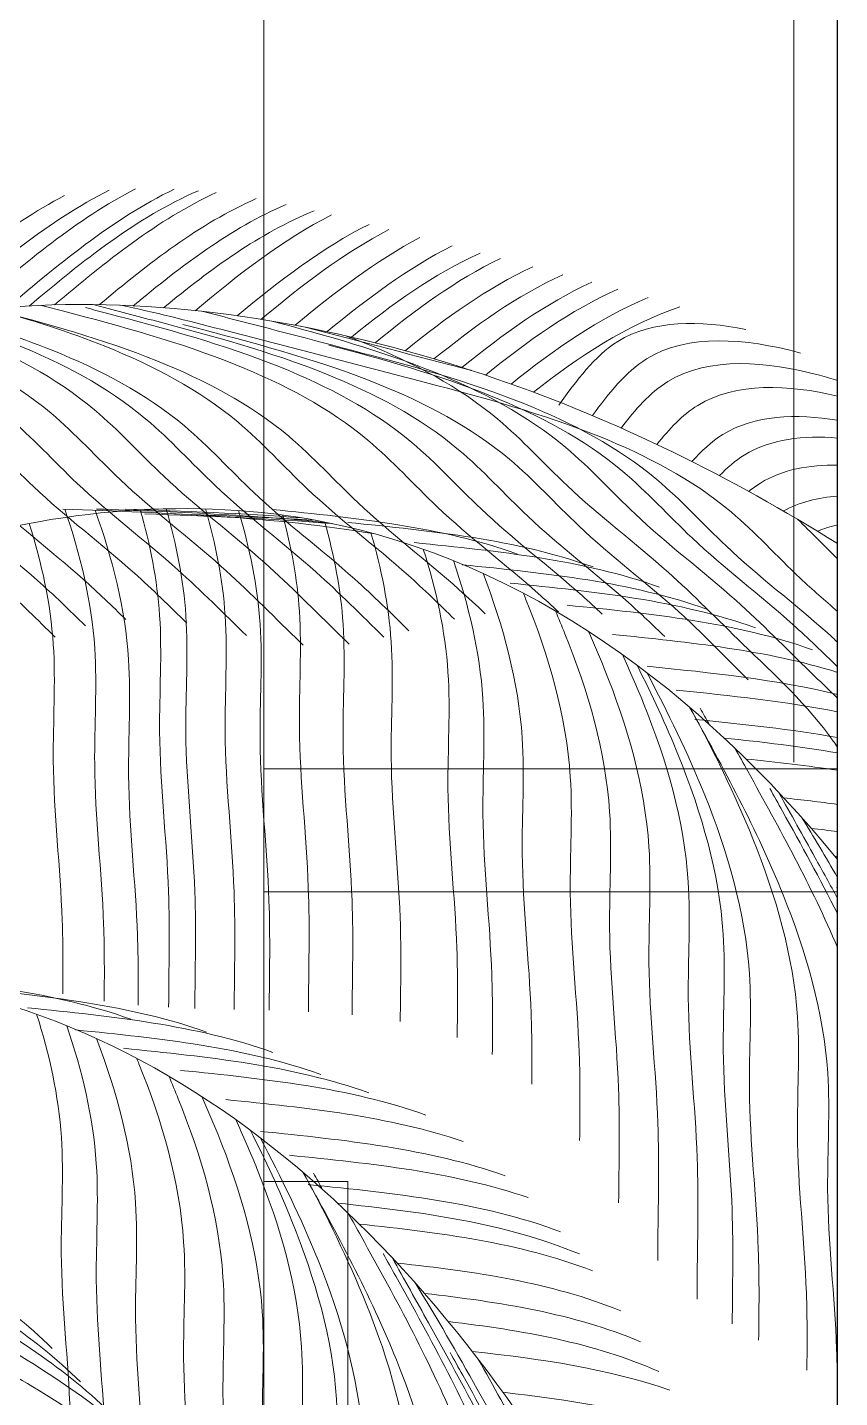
# Model space of a CAD drawing. Header units: inches. Extents: x 17.6 to 55, y 11.8 to 85.9.
# Drawn here: x 22.237 to 22.899, y 73.009 to 74.125 of the extents above; entities that cross this region are included whole.
import ezdxf

# ---------------------------------------------------------------- set-up
doc = ezdxf.new("R2010")
doc.units = ezdxf.units.IN
doc.header["$MEASUREMENT"] = 0
doc.layers.add('DOOR WINDOW 1 100', color=7, linetype='Continuous', lineweight=15, true_color=0x666666)
doc.layers.add('TREE G 1 100', color=7, linetype='Continuous', lineweight=9, true_color=0xbed3d5, transparency=0.6)
doc.layers.add('WALL 1 100', color=250, linetype='Continuous', lineweight=30)

msp = doc.modelspace()

# ---------------------------------------------------------------- linework, layer by layer
at = {"layer": 'DOOR WINDOW 1 100'}
msp.add_line((22.4298, 72.6885), (22.4298, 75.2196), dxfattribs=at)
at = {"layer": 'DOOR WINDOW 1 100', "lineweight": 15}
for p, q in [((22.8613, 73.5264), (22.8613, 74.2995)), ((22.4981, 72.8584), (22.4981, 73.1848))]:
    msp.add_line(p, q, dxfattribs=at)
at = {"layer": 'TREE G 1 100'}
for p, q in [((22.897, 73.521), (22.4298, 73.521)), ((22.897, 73.421), (22.4298, 73.421)), ((22.4981, 73.1848), (22.4298, 73.1848))]:
    msp.add_line(p, q, dxfattribs=at)
for points in [[(22.2675, 73.9882), (22.2204, 73.9638), (22.1782, 73.928), (22.1361, 73.8923)], [(22.3037, 73.9925), (22.2547, 73.968), (22.2112, 73.9311), (22.1677, 73.8942)], [(22.3251, 73.9936), (22.2777, 73.9692), (22.2354, 73.9332), (22.193, 73.8973)], [(22.3568, 73.9934), (22.3058, 73.969), (22.2609, 73.9308), (22.2159, 73.8927)], [(22.3764, 73.9921), (22.3263, 73.9704), (22.2822, 73.935), (22.2387, 73.8982)], [(22.3908, 73.9906), (22.3432, 73.9685), (22.3009, 73.9343), (22.2592, 73.8991)], [(22.4235, 73.9857), (22.3772, 73.9652), (22.3361, 73.9331), (22.2958, 73.8993)], [(22.4478, 73.9809), (22.4027, 73.9615), (22.3626, 73.931), (22.3234, 73.8983)], [(22.4707, 73.9758), (22.4262, 73.9576), (22.3866, 73.9284), (22.3481, 73.8968)], [(22.4849, 73.9724), (22.4453, 73.9523), (22.4093, 73.9241), (22.3738, 73.8944)], [(22.5154, 73.9647), (22.4771, 73.9455), (22.4422, 73.9187), (22.408, 73.8902)], [(22.5316, 73.9605), (22.4946, 73.9413), (22.4607, 73.915), (22.4274, 73.8873)], [(22.5569, 73.954), (22.5209, 73.935), (22.4877, 73.9095), (22.4552, 73.8825)], [(22.5831, 73.9472), (22.5469, 73.929), (22.5136, 73.904), (22.4812, 73.8773)], [(22.6058, 73.9413), (22.5683, 73.9243), (22.5342, 73.8997), (22.501, 73.8729)], [(22.6224, 73.937), (22.5861, 73.9194), (22.5528, 73.8947), (22.5203, 73.8682)], [(22.6488, 73.9301), (22.6117, 73.913), (22.5778, 73.8885), (22.5449, 73.8618)], [(22.6733, 73.9237), (22.6358, 73.9067), (22.6016, 73.882), (22.5683, 73.8551)], [(22.6968, 73.9176), (22.659, 73.9003), (22.6246, 73.8753), (22.5911, 73.8481)], [(22.7181, 73.9119), (22.6794, 73.8947), (22.6443, 73.8695), (22.6102, 73.8419)], [(22.7428, 73.905), (22.7026, 73.8884), (22.6663, 73.8628), (22.6312, 73.8346)], [(22.7684, 73.8975), (22.7251, 73.8827), (22.6864, 73.8571), (22.6494, 73.828)], [(22.897, 73.7433), (22.8811, 73.7421), (22.866, 73.7384), (22.8529, 73.7312)], [(22.266, 73.7328), (22.3519, 73.7296), (22.4378, 73.7265), (22.5203, 73.7125)], [(22.2935, 73.7328), (22.3574, 73.7304), (22.4214, 73.7281), (22.4838, 73.7213)], [(22.3171, 73.7328), (22.3649, 73.731), (22.4128, 73.7293), (22.46, 73.7256)], [(22.3328, 73.7289), (22.384, 73.727), (22.4351, 73.7251), (22.4855, 73.7209)], [(22.3564, 73.7289), (22.3949, 73.7274), (22.4335, 73.726), (22.4718, 73.7236)], [(22.6363, 73.6961), (22.5739, 73.7184), (22.5052, 73.7254), (22.4365, 73.7324)], [(22.6979, 73.6856), (22.6355, 73.7079), (22.5668, 73.7149), (22.4981, 73.7219)], [(22.8644, 73.7245), (22.8754, 73.7139), (22.8861, 73.7029), (22.897, 73.6922)], [(22.897, 73.7199), (22.8914, 73.7186), (22.886, 73.7169), (22.8808, 73.7147)], [(22.752, 73.6691), (22.6896, 73.6914), (22.6209, 73.6984), (22.5522, 73.7054)], [(22.791, 73.651), (22.7286, 73.6734), (22.6599, 73.6804), (22.5912, 73.6874)], [(22.8301, 73.636), (22.7677, 73.6584), (22.699, 73.6654), (22.6303, 73.6724)], [(22.8766, 73.618), (22.8142, 73.6404), (22.7455, 73.6474), (22.6768, 73.6544)], [(22.897, 73.5997), (22.8391, 73.6178), (22.7764, 73.6242), (22.7136, 73.6306)], [(22.897, 73.5816), (22.8472, 73.5939), (22.7945, 73.5993), (22.7418, 73.6047)], [(22.897, 73.5675), (22.8544, 73.5761), (22.81, 73.5807), (22.7656, 73.5852)], [(22.897, 73.5466), (22.8591, 73.5534), (22.8199, 73.5574), (22.7807, 73.5614)], [(22.7851, 73.5706), (22.7875, 73.5662), (22.7899, 73.5618), (22.7924, 73.5574)], [(22.897, 73.534), (22.8668, 73.5393), (22.8358, 73.5429), (22.8046, 73.5462)], [(22.897, 73.5199), (22.8725, 73.5236), (22.8475, 73.5265), (22.8225, 73.5291)], [(22.897, 73.4921), (22.8825, 73.4941), (22.8679, 73.4958), (22.8533, 73.4974)], [(22.8675, 73.4818), (22.8777, 73.4655), (22.8875, 73.449), (22.897, 73.4324)], [(22.897, 73.47), (22.8899, 73.4709), (22.8827, 73.4717), (22.8756, 73.4726)], [(22.897, 73.4494), (22.8963, 73.4495), (22.8956, 73.4496), (22.8949, 73.4497)], [(22.8963, 73.4246), (22.8965, 73.4241), (22.8968, 73.4237), (22.897, 73.4232)], [(22.3214, 73.3171), (22.259, 73.3394), (22.1903, 73.3464), (22.1216, 73.3535)], [(22.383, 73.3066), (22.3206, 73.3289), (22.2519, 73.3359), (22.1832, 73.343)], [(22.4371, 73.2901), (22.3747, 73.3124), (22.306, 73.3194), (22.2373, 73.3264)], [(22.4761, 73.2721), (22.4137, 73.2944), (22.345, 73.3014), (22.2763, 73.3084)], [(22.5152, 73.2571), (22.4528, 73.2794), (22.3841, 73.2864), (22.3154, 73.2934)], [(22.5617, 73.239), (22.4994, 73.2614), (22.4306, 73.2684), (22.3619, 73.2754)], [(22.5922, 73.2175), (22.5315, 73.2381), (22.4651, 73.2449), (22.3987, 73.2516)], [(22.6262, 73.1895), (22.5639, 73.2117), (22.4954, 73.2187), (22.4269, 73.2257)], [(22.6451, 73.1717), (22.5842, 73.1926), (22.5174, 73.1994), (22.4507, 73.2062)], [(22.6714, 73.1439), (22.6075, 73.168), (22.5367, 73.1752), (22.4658, 73.1824)], [(22.4702, 73.1916), (22.4726, 73.1872), (22.4751, 73.1828), (22.4775, 73.1784)], [(22.6867, 73.1258), (22.6258, 73.1513), (22.5581, 73.1601), (22.4897, 73.1672)], [(22.6974, 73.112), (22.6383, 73.135), (22.5733, 73.1432), (22.5076, 73.1501)], [(22.2574, 73.0488), (22.2185, 73.0876), (22.1695, 73.117), (22.1205, 73.1465)], [(22.2803, 73.0216), (22.2414, 73.0603), (22.1924, 73.0898), (22.1434, 73.1192)], [(22.7204, 73.0794), (22.6639, 73.1026), (22.6016, 73.1115), (22.5384, 73.1184)], [(22.3043, 72.9966), (22.2654, 73.0353), (22.2164, 73.0648), (22.1674, 73.0942)], [(22.7366, 73.0543), (22.682, 73.0773), (22.6219, 73.0867), (22.5607, 73.0936)], [(22.7513, 73.0301), (22.6983, 73.0535), (22.6398, 73.0637), (22.58, 73.0707)], [(22.3328, 72.9667), (22.294, 73.0054), (22.245, 73.0349), (22.1959, 73.0643)], [(22.7603, 73.0148), (22.7096, 73.0325), (22.6549, 73.0403), (22.5995, 73.0464)], [(22.3481, 72.9398), (22.3099, 72.9766), (22.2625, 73.0051), (22.2151, 73.0335)], [(22.779, 72.9818), (22.7303, 72.9991), (22.6778, 73.0071), (22.6244, 73.0131)]]:
    msp.add_open_spline(points, degree=3, dxfattribs=at)
for points, knots in [([(22.897, 73.7047), (22.8108, 73.7583), (22.5156, 73.9069), (21.9997, 73.9445), (21.7816, 73.6373), (21.724, 73.1774)], [0.939024, 0.939024, 0.939024, 0.939024, 1.475291, 2.665233, 3.253618, 3.253618, 3.253618, 3.253618]), ([(22.2487, 73.8987), (22.2544, 73.8972), (22.3077, 73.8832), (22.4008, 73.8581), (22.5066, 73.803), (22.5763, 73.7255), (22.6323, 73.6835), (22.6642, 73.654), (22.6696, 73.6489)], [1.5331132, 1.5331132, 1.5331132, 1.5331132, 1.5642222, 1.8252336, 2.0439688, 2.1818949, 2.3731649, 2.4127051, 2.4127051, 2.4127051, 2.4127051]), ([(22.2845, 73.8969), (22.2902, 73.8954), (22.3435, 73.8814), (22.4366, 73.8563), (22.5424, 73.8012), (22.612, 73.7237), (22.668, 73.6817), (22.6999, 73.6522), (22.7054, 73.6471)], [1.5331132, 1.5331132, 1.5331132, 1.5331132, 1.5642222, 1.8252336, 2.0439688, 2.1818949, 2.3731649, 2.4127051, 2.4127051, 2.4127051, 2.4127051]), ([(22.2907, 73.8993), (22.307, 73.8951), (22.3709, 73.8783), (22.4746, 73.8505), (22.5804, 73.7953), (22.65, 73.7178), (22.7108, 73.6723), (22.7466, 73.6382), (22.7562, 73.6288)], [1.475147, 1.475147, 1.475147, 1.475147, 1.5642222, 1.8252336, 2.0439688, 2.1818949, 2.3731649, 2.4443488, 2.4443488, 2.4443488, 2.4443488]), ([(22.3132, 73.8988), (22.3405, 73.8932), (22.4235, 73.8718), (22.5535, 73.8382), (22.6965, 73.7998), (22.8023, 73.7447), (22.8567, 73.6841), (22.8867, 73.6581), (22.897, 73.6494)], [1.112895, 1.112895, 1.112895, 1.112895, 1.260161, 1.564222, 1.825234, 2.043969, 2.181895, 2.253678, 2.253678, 2.253678, 2.253678]), ([(22.1505, 73.8877), (22.1618, 73.8838), (22.212, 73.8653), (22.2839, 73.8278), (22.3536, 73.7503), (22.4261, 73.696), (22.4735, 73.6476), (22.4965, 73.6254), (22.4991, 73.6228)], [1.7617795, 1.7617795, 1.7617795, 1.7617795, 1.8252336, 2.0439688, 2.1818949, 2.3731649, 2.5217002, 2.5411429, 2.5411429, 2.5411429, 2.5411429]), ([(22.1626, 73.8899), (22.184, 73.8833), (22.2444, 73.8628), (22.3257, 73.8203), (22.3954, 73.7429), (22.4659, 73.69), (22.5092, 73.6463), (22.5275, 73.6284)], [1.7067826, 1.7067826, 1.7067826, 1.7067826, 1.8252336, 2.0439688, 2.1818949, 2.3731649, 2.5083107, 2.5083107, 2.5083107, 2.5083107]), ([(22.1707, 73.8912), (22.1999, 73.8828), (22.2684, 73.861), (22.3571, 73.8147), (22.4267, 73.7373), (22.4931, 73.6875), (22.5333, 73.648), (22.5478, 73.6336)], [1.663861, 1.663861, 1.663861, 1.663861, 1.8252336, 2.0439688, 2.1818949, 2.3731649, 2.4810998, 2.4810998, 2.4810998, 2.4810998]), ([(22.2075, 73.8958), (22.2531, 73.8838), (22.3383, 73.8604), (22.4421, 73.8062), (22.5118, 73.7288), (22.5696, 73.6854), (22.603, 73.6541), (22.6101, 73.6474)], [1.575685, 1.575685, 1.575685, 1.575685, 1.8252336, 2.0439688, 2.1818949, 2.3731649, 2.4249407, 2.4249407, 2.4249407, 2.4249407]), ([(22.2082, 73.8959), (22.2396, 73.8871), (22.3102, 73.865), (22.4008, 73.8177), (22.4704, 73.7402), (22.5344, 73.6923), (22.5726, 73.6552), (22.585, 73.643)], [1.6526833, 1.6526833, 1.6526833, 1.6526833, 1.8252336, 2.0439688, 2.1818949, 2.3731649, 2.4650208, 2.4650208, 2.4650208, 2.4650208]), ([(22.3803, 73.8937), (22.4206, 73.8833), (22.5085, 73.8605), (22.6361, 73.8262), (22.7419, 73.771), (22.8115, 73.6936), (22.8647, 73.6537), (22.8942, 73.6269), (22.897, 73.6242)], [1.343994, 1.343994, 1.343994, 1.343994, 1.564222, 1.825234, 2.043969, 2.181895, 2.373165, 2.393782, 2.393782, 2.393782, 2.393782]), ([(22.4363, 73.8859), (22.4808, 73.8741), (22.565, 73.8507), (22.6678, 73.7971), (22.7374, 73.7196), (22.81, 73.6653), (22.8618, 73.6123), (22.8897, 73.5857), (22.897, 73.5786)], [1.5814698, 1.5814698, 1.5814698, 1.5814698, 1.8252336, 2.0439688, 2.1818949, 2.3731649, 2.5217002, 2.5753527, 2.5753527, 2.5753527, 2.5753527]), ([(22.8222, 73.8791), (22.7852, 73.8866), (22.7205, 73.8872), (22.6845, 73.8375), (22.67, 73.8175)], [0.5121811, 0.5121811, 0.5121811, 0.5121811, 0.6974127, 0.822224, 0.822224, 0.822224, 0.822224]), ([(22.0981, 73.8755), (22.1033, 73.8736), (22.1472, 73.8566), (22.2132, 73.8222), (22.2829, 73.7447), (22.3536, 73.6917), (22.397, 73.6478), (22.4156, 73.6297)], [1.7961557, 1.7961557, 1.7961557, 1.7961557, 1.8252336, 2.0439688, 2.1818949, 2.3731649, 2.5097454, 2.5097454, 2.5097454, 2.5097454]), ([(22.1234, 73.882), (22.1319, 73.879), (22.1793, 73.8611), (22.2486, 73.825), (22.3182, 73.7475), (22.3908, 73.6931), (22.4375, 73.6454), (22.4599, 73.6238), (22.4619, 73.6218)], [1.7771833, 1.7771833, 1.7771833, 1.7771833, 1.8252336, 2.0439688, 2.1818949, 2.3731649, 2.5217002, 2.536607, 2.536607, 2.536607, 2.536607]), ([(22.3639, 73.8832), (22.3696, 73.8817), (22.4229, 73.8677), (22.5161, 73.8427), (22.6219, 73.7875), (22.6915, 73.71), (22.7475, 73.668), (22.7794, 73.6385), (22.8243, 73.5935)], [1.5331132, 1.5331132, 1.5331132, 1.5331132, 1.5642222, 1.8252336, 2.0439688, 2.1818949, 2.3731649, 2.4127051, 2.4127051, 2.4127051, 2.4127051]), ([(22.4635, 73.8809), (22.5084, 73.8693), (22.5534, 73.8576), (22.5984, 73.8458), (22.5987, 73.8457)], [1.3188151, 1.3188151, 1.3188151, 1.3188151, 1.5642222, 1.5654944, 1.5654944, 1.5654944, 1.5654944]), ([(22.4964, 73.8739), (22.5019, 73.8719), (22.546, 73.8548), (22.6124, 73.8202), (22.682, 73.7427), (22.7546, 73.6884), (22.8246, 73.6169), (22.8745, 73.5715), (22.8959, 73.5403), (22.897, 73.5385)], [1.7943478, 1.7943478, 1.7943478, 1.7943478, 1.8252336, 2.0439688, 2.1818949, 2.3731649, 2.5217002, 2.7129703, 2.7240989, 2.7240989, 2.7240989, 2.7240989]), ([(22.8668, 73.8599), (22.8662, 73.8601), (22.8233, 73.8716), (22.7502, 73.8781), (22.7106, 73.827), (22.6974, 73.8089)], [0.4761497, 0.4761497, 0.4761497, 0.4761497, 0.4791617, 0.6974127, 0.8106512, 0.8106512, 0.8106512, 0.8106512]), ([(22.0744, 73.8682), (22.0757, 73.8677), (22.1156, 73.8519), (22.1779, 73.8193), (22.2475, 73.7419), (22.3133, 73.6926), (22.353, 73.6536), (22.3671, 73.6397)], [1.8180237, 1.8180237, 1.8180237, 1.8180237, 1.8252336, 2.0439688, 2.1818949, 2.3731649, 2.4774059, 2.4774059, 2.4774059, 2.4774059]), ([(22.4827, 73.8664), (22.5271, 73.8546), (22.6113, 73.8313), (22.7141, 73.7776), (22.7838, 73.7002), (22.8472, 73.6526), (22.8851, 73.6159), (22.897, 73.6042)], [1.5814698, 1.5814698, 1.5814698, 1.5814698, 1.8252336, 2.0439688, 2.1818949, 2.3731649, 2.4617982, 2.4617982, 2.4617982, 2.4617982]), ([(22.0459, 73.8579), (22.0812, 73.843), (22.1385, 73.8118), (22.206, 73.7369), (22.2687, 73.6899), (22.306, 73.6539), (22.3173, 73.6428)], [1.8427561, 1.8427561, 1.8427561, 1.8427561, 2.0439688, 2.1818949, 2.3731649, 2.4569684, 2.4569684, 2.4569684, 2.4569684]), ([(22.897, 73.8376), (22.8922, 73.8391), (22.8455, 73.8526), (22.7712, 73.8592), (22.7321, 73.8137), (22.7208, 73.7988)], [0.4532907, 0.4532907, 0.4532907, 0.4532907, 0.4791617, 0.6974127, 0.7929618, 0.7929618, 0.7929618, 0.7929618]), ([(22.0258, 73.8494), (22.0548, 73.836), (22.1053, 73.8064), (22.1685, 73.7361), (22.2329, 73.6878), (22.2716, 73.6502), (22.2844, 73.6376)], [1.8760357, 1.8760357, 1.8760357, 1.8760357, 2.0439688, 2.1818949, 2.3731649, 2.4682667, 2.4682667, 2.4682667, 2.4682667]), ([(22.0062, 73.8401), (22.0318, 73.8276), (22.0786, 73.799), (22.1394, 73.7313), (22.2055, 73.6818), (22.2455, 73.6425), (22.2598, 73.6284)], [1.8943918, 1.8943918, 1.8943918, 1.8943918, 2.0439688, 2.1818949, 2.3731649, 2.4793902, 2.4793902, 2.4793902, 2.4793902]), ([(22.897, 73.8248), (22.8572, 73.8342), (22.7964, 73.8373), (22.7599, 73.798), (22.7499, 73.7854)], [0.495617, 0.495617, 0.495617, 0.495617, 0.6974127, 0.7799823, 0.7799823, 0.7799823, 0.7799823]), ([(22.897, 73.8052), (22.8634, 73.8106), (22.8169, 73.809), (22.7861, 73.7801), (22.7784, 73.7714)], [0.5297269, 0.5297269, 0.5297269, 0.5297269, 0.6974127, 0.7579925, 0.7579925, 0.7579925, 0.7579925]), ([(22.897, 73.7906), (22.8693, 73.793), (22.833, 73.7888), (22.807, 73.7664), (22.8008, 73.76)], [0.5587979, 0.5587979, 0.5587979, 0.5587979, 0.6974127, 0.7453388, 0.7453388, 0.7453388, 0.7453388]), ([(22.897, 73.4471), (22.7848, 73.5844), (22.467, 73.8229), (21.849, 73.6326), (21.723, 73.2352), (21.7254, 73.0647), (21.7256, 73.0445)], [1.321454, 1.321454, 1.321454, 1.321454, 1.823689, 2.448356, 2.900521, 2.961068, 2.961068, 2.961068, 2.961068]), ([(22.897, 73.7685), (22.874, 73.7689), (22.848, 73.7643), (22.8277, 73.7496), (22.8246, 73.7472)], [0.5806468, 0.5806468, 0.5806468, 0.5806468, 0.6974127, 0.7188521, 0.7188521, 0.7188521, 0.7188521]), ([(22.2676, 73.7327), (22.2803, 73.6959), (22.2969, 73.6269), (22.2885, 73.5127), (22.3002, 73.417), (22.2999, 73.3527), (22.2997, 73.3318)], [1.8745717, 1.8745717, 1.8745717, 1.8745717, 2.0439688, 2.1818949, 2.3731649, 2.4646768, 2.4646768, 2.4646768, 2.4646768]), ([(22.2923, 73.7318), (22.3065, 73.6924), (22.3247, 73.6206), (22.3161, 73.5035), (22.3276, 73.4098), (22.3275, 73.3475), (22.3273, 73.3286)], [1.8618696, 1.8618696, 1.8618696, 1.8618696, 2.0439688, 2.1818949, 2.3731649, 2.4559961, 2.4559961, 2.4559961, 2.4559961]), ([(22.3291, 73.7321), (22.3372, 73.7039), (22.3491, 73.644), (22.3414, 73.5393), (22.3544, 73.4331), (22.3524, 73.3583), (22.3522, 73.3268)], [1.9159091, 1.9159091, 1.9159091, 1.9159091, 2.0439688, 2.1818949, 2.3731649, 2.5108508, 2.5108508, 2.5108508, 2.5108508]), ([(22.3502, 73.7329), (22.3585, 73.7044), (22.3705, 73.6443), (22.3627, 73.5393), (22.3758, 73.4328), (22.3738, 73.3577), (22.3735, 73.3258)], [1.9146829, 1.9146829, 1.9146829, 1.9146829, 2.0439688, 2.1818949, 2.3731649, 2.5122665, 2.5122665, 2.5122665, 2.5122665]), ([(22.3822, 73.7329), (22.3905, 73.7044), (22.4025, 73.6442), (22.3947, 73.5393), (22.4078, 73.4325), (22.4058, 73.3571), (22.4055, 73.3249)], [1.9148201, 1.9148201, 1.9148201, 1.9148201, 2.0439688, 2.1818949, 2.3731649, 2.5134767, 2.5134767, 2.5134767, 2.5134767]), ([(22.409, 73.7315), (22.4182, 73.7012), (22.4311, 73.6391), (22.4232, 73.5322), (22.436, 73.4276), (22.4343, 73.3543), (22.4341, 73.3244)], [1.906077, 1.906077, 1.906077, 1.906077, 2.0439688, 2.1818949, 2.3731649, 2.5039971, 2.5039971, 2.5039971, 2.5039971]), ([(22.2387, 73.721), (22.2489, 73.6888), (22.2628, 73.6248), (22.2548, 73.5158), (22.2664, 73.4211), (22.2662, 73.3578), (22.266, 73.3379)], [1.8970865, 1.8970865, 1.8970865, 1.8970865, 2.0439688, 2.1818949, 2.3731649, 2.4603121, 2.4603121, 2.4603121, 2.4603121]), ([(22.4451, 73.7278), (22.4521, 73.7021), (22.4627, 73.6448), (22.4552, 73.5429), (22.4685, 73.4343), (22.4662, 73.3572), (22.466, 73.3232)], [1.9277698, 1.9277698, 1.9277698, 1.9277698, 2.0439688, 2.1818949, 2.3731649, 2.5211364, 2.5211364, 2.5211364, 2.5211364]), ([(22.4793, 73.7222), (22.4871, 73.6948), (22.4984, 73.6359), (22.4908, 73.5322), (22.5038, 73.4263), (22.5019, 73.3519), (22.5016, 73.3207)], [1.9201884, 1.9201884, 1.9201884, 1.9201884, 2.0439688, 2.1818949, 2.3731649, 2.5093521, 2.5093521, 2.5093521, 2.5093521]), ([(22.5169, 73.7134), (22.5255, 73.6843), (22.5377, 73.6236), (22.53, 73.518), (22.5426, 73.415), (22.5412, 73.3434), (22.5408, 73.3151)], [1.9119248, 1.9119248, 1.9119248, 1.9119248, 2.0439688, 2.1818949, 2.3731649, 2.496767, 2.496767, 2.496767, 2.496767]), ([(22.5596, 73.7001), (22.5701, 73.6673), (22.5843, 73.6027), (22.5762, 73.4931), (22.5883, 73.394), (22.5875, 73.3264), (22.5872, 73.3021)], [1.8943918, 1.8943918, 1.8943918, 1.8943918, 2.0439688, 2.1818949, 2.3731649, 2.4793902, 2.4793902, 2.4793902, 2.4793902]), ([(22.5841, 73.6908), (22.5966, 73.6543), (22.613, 73.5856), (22.6047, 73.4718), (22.6165, 73.3752), (22.616, 73.3101), (22.6158, 73.2884)], [1.8760357, 1.8760357, 1.8760357, 1.8760357, 2.0439688, 2.1818949, 2.3731649, 2.4682667, 2.4682667, 2.4682667, 2.4682667]), ([(22.6083, 73.6804), (22.6248, 73.6372), (22.6456, 73.5612), (22.6367, 73.4398), (22.6482, 73.3458), (22.6481, 73.2833), (22.6479, 73.2642)], [1.8427561, 1.8427561, 1.8427561, 1.8427561, 2.0439688, 2.1818949, 2.3731649, 2.4569684, 2.4569684, 2.4569684, 2.4569684]), ([(22.6411, 73.6642), (22.6417, 73.6627), (22.6613, 73.6147), (22.6851, 73.5332), (22.6758, 73.4078), (22.6879, 73.3092), (22.6872, 73.242), (22.6869, 73.2182)], [1.8180237, 1.8180237, 1.8180237, 1.8180237, 1.8252336, 2.0439688, 2.1818949, 2.3731649, 2.4774059, 2.4774059, 2.4774059, 2.4774059]), ([(22.6673, 73.6496), (22.6699, 73.6435), (22.6918, 73.5911), (22.7171, 73.5048), (22.7078, 73.3793), (22.7208, 73.2734), (22.7189, 73.1988), (22.7187, 73.1675)], [1.7961557, 1.7961557, 1.7961557, 1.7961557, 1.8252336, 2.0439688, 2.1818949, 2.3731649, 2.5097454, 2.5097454, 2.5097454, 2.5097454]), ([(22.6941, 73.6331), (22.6986, 73.6231), (22.7226, 73.5669), (22.7491, 73.4763), (22.7399, 73.3509), (22.7532, 73.2422), (22.7507, 73.1616), (22.7506, 73.124), (22.7506, 73.1206)], [1.7771833, 1.7771833, 1.7771833, 1.7771833, 1.8252336, 2.0439688, 2.1818949, 2.3731649, 2.5217002, 2.536607, 2.536607, 2.536607, 2.536607]), ([(22.7217, 73.6143), (22.7278, 73.6011), (22.7536, 73.542), (22.7811, 73.4479), (22.7719, 73.3224), (22.7852, 73.2138), (22.7827, 73.1321), (22.7826, 73.0935), (22.7826, 73.089)], [1.7617795, 1.7617795, 1.7617795, 1.7617795, 1.8252336, 2.0439688, 2.1818949, 2.3731649, 2.5217002, 2.5411429, 2.5411429, 2.5411429, 2.5411429]), ([(22.7337, 73.6055), (22.7459, 73.5814), (22.7785, 73.5116), (22.8096, 73.4052), (22.8004, 73.2798), (22.8133, 73.1742), (22.8114, 73.0999), (22.8112, 73.069)], [1.7067826, 1.7067826, 1.7067826, 1.7067826, 1.8252336, 2.0439688, 2.1818949, 2.3731649, 2.5083107, 2.5083107, 2.5083107, 2.5083107]), ([(22.7416, 73.5996), (22.7588, 73.5671), (22.797, 73.4892), (22.8309, 73.3732), (22.8217, 73.2478), (22.8339, 73.1484), (22.833, 73.0803), (22.8327, 73.0557)], [1.663861, 1.663861, 1.663861, 1.663861, 1.8252336, 2.0439688, 2.1818949, 2.3731649, 2.4810998, 2.4810998, 2.4810998, 2.4810998]), ([(22.7765, 73.5714), (22.8041, 73.5216), (22.855, 73.4278), (22.8947, 73.2921), (22.8854, 73.1666), (22.8961, 73.08), (22.8968, 73.0247), (22.8968, 73.0129)], [1.575685, 1.575685, 1.575685, 1.575685, 1.8252336, 2.0439688, 2.1818949, 2.3731649, 2.4249407, 2.4249407, 2.4249407, 2.4249407]), ([(22.7771, 73.5708), (22.7957, 73.5361), (22.8354, 73.4562), (22.8701, 73.3377), (22.8608, 73.2122), (22.8726, 73.1165), (22.8722, 73.0521), (22.872, 73.0311)], [1.6526833, 1.6526833, 1.6526833, 1.6526833, 1.8252336, 2.0439688, 2.1818949, 2.3731649, 2.4650208, 2.4650208, 2.4650208, 2.4650208]), ([(22.8134, 73.5379), (22.8169, 73.5317), (22.8464, 73.4785), (22.8758, 73.4252), (22.897, 73.3755)], [1.5331132, 1.5331132, 1.5331132, 1.5331132, 1.5642222, 1.8001171, 1.8001171, 1.8001171, 1.8001171]), ([(22.8418, 73.5052), (22.8452, 73.499), (22.864, 73.4652), (22.8827, 73.4313), (22.897, 73.4031)], [1.5331132, 1.5331132, 1.5331132, 1.5331132, 1.5642222, 1.7028958, 1.7028958, 1.7028958, 1.7028958]), ([(22.8491, 73.5018), (22.859, 73.4841), (22.875, 73.4554), (22.891, 73.4266), (22.897, 73.4155)], [1.475147, 1.475147, 1.475147, 1.475147, 1.5642222, 1.6195525, 1.6195525, 1.6195525, 1.6195525]), ([(22.8986, 72.2797), (22.8741, 72.4516), (22.7678, 72.8863), (22.3301, 73.4141), (21.8801, 73.3471), (21.7529, 73.2858)], [0.712961, 0.712961, 0.712961, 0.712961, 1.475291, 2.665233, 3.253618, 3.253618, 3.253618, 3.253618]), ([(22.2447, 73.3211), (22.2552, 73.2884), (22.2694, 73.2237), (22.2613, 73.1141), (22.2735, 73.0151), (22.2726, 72.9474), (22.2723, 72.9231)], [1.8943918, 1.8943918, 1.8943918, 1.8943918, 2.0439688, 2.1818949, 2.3731649, 2.4793902, 2.4793902, 2.4793902, 2.4793902]), ([(22.2692, 73.3118), (22.2817, 73.2753), (22.2982, 73.2066), (22.2898, 73.0928), (22.3016, 72.9963), (22.3012, 72.9311), (22.3009, 72.9094)], [1.8760357, 1.8760357, 1.8760357, 1.8760357, 2.0439688, 2.1818949, 2.3731649, 2.4682667, 2.4682667, 2.4682667, 2.4682667]), ([(22.2934, 73.3014), (22.3099, 73.2582), (22.3307, 73.1822), (22.3218, 73.0608), (22.3333, 72.9668), (22.3332, 72.9043), (22.333, 72.8852)], [1.8427561, 1.8427561, 1.8427561, 1.8427561, 2.0439688, 2.1818949, 2.3731649, 2.4569684, 2.4569684, 2.4569684, 2.4569684]), ([(22.1054, 71.751), (22.2114, 72.0091), (22.4029, 72.4754), (22.2209, 73.1795), (21.8601, 73.2878), (21.7431, 73.2867)], [0, 0, 0, 0, 1.475291, 2.665233, 3.253618, 3.253618, 3.253618, 3.253618]), ([(22.3262, 73.2853), (22.3268, 73.2837), (22.3464, 73.2357), (22.3702, 73.1542), (22.3609, 73.0288), (22.373, 72.9302), (22.3723, 72.863), (22.372, 72.8392)], [1.8180237, 1.8180237, 1.8180237, 1.8180237, 1.8252336, 2.0439688, 2.1818949, 2.3731649, 2.4774059, 2.4774059, 2.4774059, 2.4774059]), ([(22.3524, 73.2707), (22.355, 73.2646), (22.3769, 73.2122), (22.4022, 73.1258), (22.393, 73.0003), (22.4059, 72.8944), (22.404, 72.8198), (22.4038, 72.7886)], [1.7961557, 1.7961557, 1.7961557, 1.7961557, 1.8252336, 2.0439688, 2.1818949, 2.3731649, 2.5097454, 2.5097454, 2.5097454, 2.5097454]), ([(22.3792, 73.2541), (22.3837, 73.2441), (22.4077, 73.188), (22.4342, 73.0974), (22.425, 72.9719), (22.4383, 72.8632), (22.4358, 72.7826), (22.4357, 72.7451), (22.4357, 72.7416)], [1.7771833, 1.7771833, 1.7771833, 1.7771833, 1.8252336, 2.0439688, 2.1818949, 2.3731649, 2.5217002, 2.536607, 2.536607, 2.536607, 2.536607]), ([(22.4068, 73.2353), (22.4129, 73.2222), (22.4387, 73.163), (22.4662, 73.0689), (22.457, 72.9435), (22.4703, 72.8348), (22.4678, 72.7531), (22.4677, 72.7145), (22.4677, 72.7101)], [1.7617795, 1.7617795, 1.7617795, 1.7617795, 1.8252336, 2.0439688, 2.1818949, 2.3731649, 2.5217002, 2.5411429, 2.5411429, 2.5411429, 2.5411429]), ([(22.4188, 73.2265), (22.431, 73.2024), (22.4636, 73.1326), (22.4947, 73.0263), (22.4855, 72.9008), (22.4984, 72.7952), (22.4965, 72.721), (22.4963, 72.69)], [1.7067826, 1.7067826, 1.7067826, 1.7067826, 1.8252336, 2.0439688, 2.1818949, 2.3731649, 2.5083107, 2.5083107, 2.5083107, 2.5083107]), ([(22.4267, 73.2206), (22.4439, 73.1881), (22.4821, 73.1102), (22.516, 72.9943), (22.5068, 72.8688), (22.519, 72.7694), (22.5181, 72.7013), (22.5178, 72.6767)], [1.663861, 1.663861, 1.663861, 1.663861, 1.8252336, 2.0439688, 2.1818949, 2.3731649, 2.4810998, 2.4810998, 2.4810998, 2.4810998]), ([(22.4616, 73.1924), (22.4892, 73.1426), (22.5401, 73.0488), (22.5798, 72.9131), (22.5705, 72.7876), (22.5812, 72.701), (22.5819, 72.6457), (22.5819, 72.6339)], [1.575685, 1.575685, 1.575685, 1.575685, 1.8252336, 2.0439688, 2.1818949, 2.3731649, 2.4249407, 2.4249407, 2.4249407, 2.4249407]), ([(22.4622, 73.1918), (22.4808, 73.1571), (22.5206, 73.0772), (22.5552, 72.9587), (22.5459, 72.8333), (22.5577, 72.7375), (22.5573, 72.6731), (22.5571, 72.6521)], [1.6526833, 1.6526833, 1.6526833, 1.6526833, 1.8252336, 2.0439688, 2.1818949, 2.3731649, 2.4650208, 2.4650208, 2.4650208, 2.4650208]), ([(22.4985, 73.1589), (22.502, 73.1527), (22.5343, 73.0946), (22.5904, 72.9925), (22.6309, 72.8542), (22.6216, 72.7287), (22.6319, 72.6449), (22.6329, 72.5924), (22.6329, 72.5834)], [1.5331132, 1.5331132, 1.5331132, 1.5331132, 1.5642222, 1.8252336, 2.0439688, 2.1818949, 2.3731649, 2.4127051, 2.4127051, 2.4127051, 2.4127051]), ([(22.5269, 73.1262), (22.5303, 73.12), (22.5627, 73.0619), (22.6188, 72.9598), (22.6592, 72.8215), (22.65, 72.6961), (22.6603, 72.6122), (22.6612, 72.5597), (22.6613, 72.5507)], [1.5331132, 1.5331132, 1.5331132, 1.5331132, 1.5642222, 1.8252336, 2.0439688, 2.1818949, 2.3731649, 2.4127051, 2.4127051, 2.4127051, 2.4127051]), ([(22.5342, 73.1228), (22.5441, 73.1051), (22.583, 73.0355), (22.6455, 72.9218), (22.6859, 72.7835), (22.6766, 72.6581), (22.6878, 72.567), (22.688, 72.5073), (22.6879, 72.4911)], [1.475147, 1.475147, 1.475147, 1.475147, 1.5642222, 1.8252336, 2.0439688, 2.1818949, 2.3731649, 2.4443488, 2.4443488, 2.4443488, 2.4443488]), ([(22.5526, 73.1028), (22.5705, 73.0743), (22.6213, 72.9842), (22.7008, 72.8428), (22.7869, 72.6862), (22.8273, 72.5479), (22.8181, 72.4225), (22.8314, 72.3138), (22.8277, 72.1931), (22.8303, 72.1013), (22.816, 72.0473), (22.8123, 72.0352)], [1.112895, 1.112895, 1.112895, 1.112895, 1.260161, 1.564222, 1.825234, 2.043969, 2.181895, 2.373165, 2.5217, 2.71297, 2.768536, 2.768536, 2.768536, 2.768536]), ([(22.5814, 73.0456), (22.5848, 73.0394), (22.6172, 72.9812), (22.6733, 72.8792), (22.7137, 72.7409), (22.7045, 72.6154), (22.7148, 72.5316), (22.7157, 72.4791), (22.7141, 72.4023)], [1.5331132, 1.5331132, 1.5331132, 1.5331132, 1.5642222, 1.8252336, 2.0439688, 2.1818949, 2.3731649, 2.4127051, 2.4127051, 2.4127051, 2.4127051]), ([(22.6043, 73.0401), (22.6289, 72.9963), (22.6825, 72.9007), (22.7594, 72.7608), (22.7998, 72.6225), (22.7906, 72.4971), (22.8039, 72.3884), (22.8002, 72.2677), (22.8028, 72.1725), (22.7867, 72.1155), (22.7817, 72.1002)], [1.343994, 1.343994, 1.343994, 1.343994, 1.564222, 1.825234, 2.043969, 2.181895, 2.373165, 2.5217, 2.71297, 2.783294, 2.783294, 2.783294, 2.783294])]:
    msp.add_open_spline(points, degree=3, knots=knots, dxfattribs=at)
at = {"layer": 'WALL 1 100'}
msp.add_line((22.897, 72.4918), (22.897, 75.214), dxfattribs=at)

doc.saveas('drawing.dxf')
